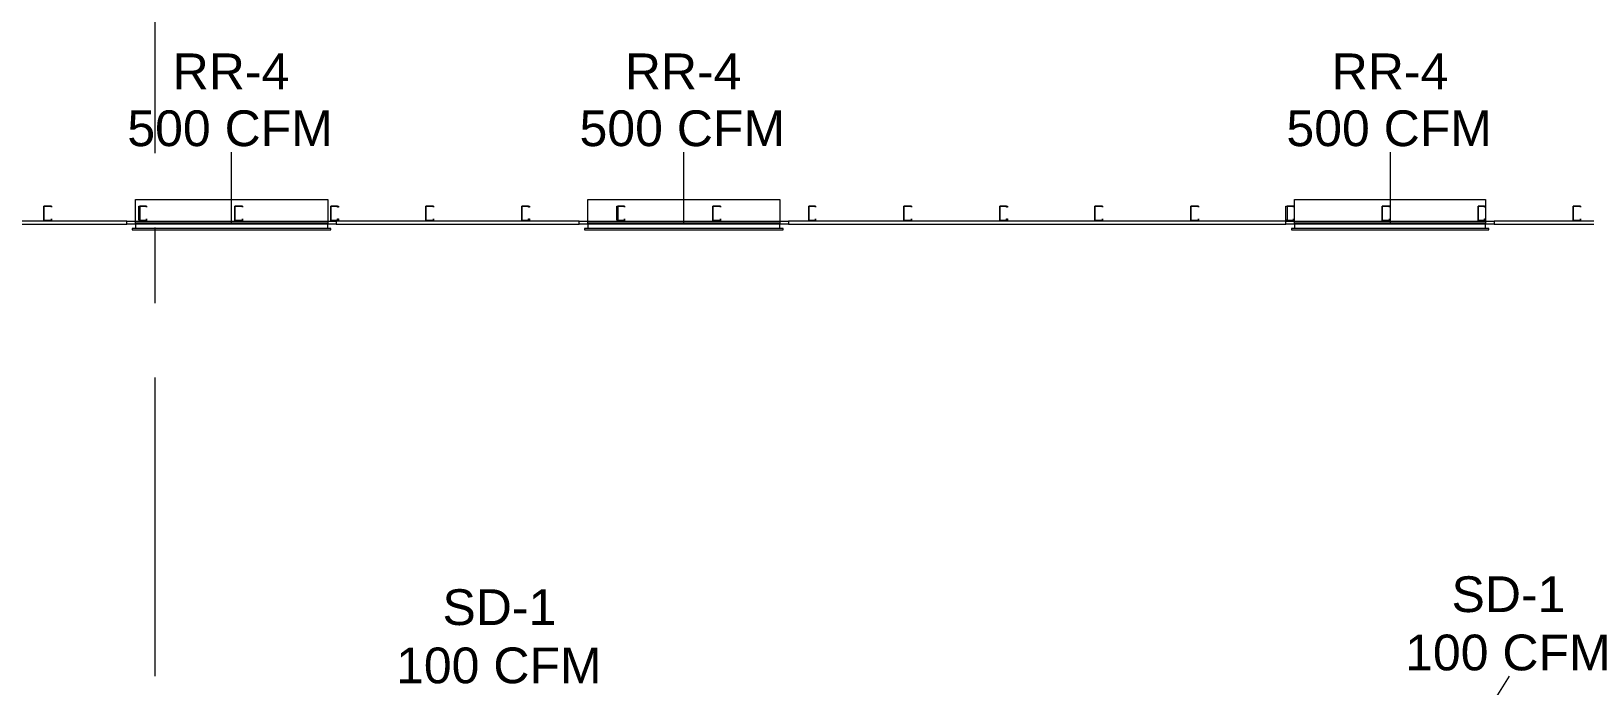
# Model space of a CAD drawing. Header units: metres. Extents: x -2 to 237, y -8 to 52.
# Drawn here: x 48.73 to 55.32, y 19.08 to 21.86 of the extents above; entities that cross this region are included whole.
import ezdxf

# ---------------------------------------------------------------- set-up
doc = ezdxf.new("R2010")
doc.units = ezdxf.units.M
doc.layers.add('HVAC - Ductos', color=5, linetype='Continuous', lineweight=0)
doc.layers.add('PDF_Text', color=7, linetype='Continuous', lineweight=0)
doc.layers.add('PDF_Geometry', color=7, linetype='Continuous', lineweight=0, true_color=0xaaaaaa)
doc.styles.add('PDF Helvetica', font='')
doc.styles.get('PDF Helvetica').set_extended_font_data('Helvetica')

msp = doc.modelspace()

# ---------------------------------------------------------------- linework, layer by layer
at = {"layer": 'HVAC - Ductos', "lineweight": 0}
for points in [[(49.5772, 21.0457), (49.5772, 21.3481)], [(51.4969, 21.0457), (51.4969, 21.3481)], [(54.4978, 21.0457), (54.4978, 21.3481)], [(49.9987, 21.0227), (49.9849, 21.0227), (49.9849, 21.0457), (49.1694, 21.0457), (49.1694, 21.1465), (49.9849, 21.1465), (49.9849, 21.0457), (49.1694, 21.0457), (49.1694, 21.0227), (49.1602, 21.0227)], [(51.9138, 21.0227), (51.9046, 21.0227), (51.9046, 21.0457), (51.0891, 21.0457), (51.0891, 21.1465), (51.9046, 21.1465), (51.9046, 21.0457), (51.0891, 21.0457), (51.0891, 21.0227), (51.0753, 21.0227), (51.0753, 21.0181), (51.9184, 21.0181), (51.9184, 21.0227), (51.0753, 21.0227)], [(54.9147, 21.0227), (54.901, 21.0227), (54.901, 21.0457), (54.09, 21.0457), (54.09, 21.1465), (54.901, 21.1465), (54.901, 21.0457), (54.09, 21.0457), (54.09, 21.0227), (54.0763, 21.0227), (54.0763, 21.0181), (54.9147, 21.0181), (54.9147, 21.0227), (54.0763, 21.0227)], [(49.1786, 21.0457), (49.1786, 21.0457)], [(49.9803, 21.0457), (49.9803, 21.0457)], [(51.0983, 21.0457), (51.0983, 21.0457)], [(51.9, 21.0457), (51.9, 21.0457)], [(54.0992, 21.0457), (54.0992, 21.0457)], [(54.8964, 21.0457), (54.8964, 21.0457)], [(49.1786, 21.0181), (49.9757, 21.0181)], [(51.0983, 21.0181), (51.8954, 21.0181)], [(54.0992, 21.0181), (54.8919, 21.0181)], [(54.9102, 18.9748), (55.0018, 19.1214)]]:
    msp.add_lwpolyline(points, dxfattribs=at)
for points in [[(49.1786, 21.0457), (49.3023, 21.0457)], [(49.3801, 21.0457), (49.5405, 21.0457)], [(49.6184, 21.0457), (49.7788, 21.0457)], [(49.8567, 21.0457), (49.9803, 21.0457)], [(51.0983, 21.0457), (51.222, 21.0457)], [(51.2998, 21.0457), (51.4602, 21.0457)], [(51.5381, 21.0457), (51.6985, 21.0457)], [(51.7764, 21.0457), (51.9, 21.0457)], [(54.0992, 21.0457), (54.2183, 21.0457)], [(54.3008, 21.0457), (54.4566, 21.0457)], [(54.539, 21.0457), (54.6949, 21.0457)], [(54.7773, 21.0457), (54.8964, 21.0457)], [(49.1556, 21.0227), (49.1556, 21.0181), (49.9987, 21.0181), (49.9987, 21.0227)]]:
    msp.add_lwpolyline(points, close=True, dxfattribs=at)
at = {"layer": 'PDF_Geometry', "lineweight": 0}
for points in [[(49.2518, 22.6126), (49.2518, 21.3435)], [(48.78, 21.1189), (48.78, 21.1189)], [(48.78, 21.1189), (48.78, 21.1189)], [(48.812, 21.1144), (48.812, 21.1144)], [(49.1877, 21.1189), (49.1877, 21.1189)], [(49.2152, 21.1144), (49.2152, 21.1144)], [(49.5909, 21.1189), (49.5909, 21.1189)], [(49.5909, 21.1189), (49.5909, 21.1189)], [(49.623, 21.1144), (49.623, 21.1144)], [(49.9987, 21.1189), (49.9987, 21.1189)], [(49.9987, 21.1189), (49.9987, 21.1189)], [(50.4339, 21.1144), (50.4339, 21.1144)], [(50.8096, 21.1189), (50.8096, 21.1189)], [(50.8096, 21.1189), (50.8096, 21.1189)], [(51.2174, 21.1189), (51.2174, 21.1189)], [(51.2449, 21.1144), (51.2449, 21.1144)], [(51.6205, 21.1189), (51.6205, 21.1189)], [(51.6205, 21.1189), (51.6205, 21.1189)], [(51.6527, 21.1144), (51.6527, 21.1144)], [(52.0283, 21.1189), (52.0283, 21.1189)], [(52.0283, 21.1189), (52.0283, 21.1189)], [(52.0559, 21.1144), (52.0559, 21.1144)], [(52.4636, 21.1144), (52.4636, 21.1144)], [(52.8393, 21.1189), (52.8393, 21.1189)], [(52.8393, 21.1189), (52.8393, 21.1189)], [(53.2745, 21.1144), (53.2745, 21.1144)], [(53.6502, 21.1189), (53.6502, 21.1189)], [(53.6502, 21.1189), (53.6502, 21.1189)], [(53.6823, 21.1144), (53.6823, 21.1144)], [(54.058, 21.1189), (54.058, 21.1189)], [(54.0855, 21.1144), (54.0855, 21.1144)], [(54.4612, 21.1189), (54.4612, 21.1189)], [(54.4612, 21.1189), (54.4612, 21.1189)], [(54.4932, 21.1144), (54.4932, 21.1144)], [(54.8689, 21.1189), (54.8689, 21.1189)], [(54.8689, 21.1189), (54.8689, 21.1189)], [(55.3042, 21.1144), (55.3042, 21.1144)], [(46.2921, 21.0411), (46.7411, 21.0411), (47.6254, 21.0411), (49.1328, 21.0411), (49.1328, 21.0548), (50.0216, 21.0548), (50.0216, 21.0411), (51.0525, 21.0411), (51.0525, 21.0548), (51.9413, 21.0548), (51.9413, 21.0411), (54.0534, 21.0411), (54.0534, 21.0548), (54.9377, 21.0548), (54.9377, 21.0411), (56.0968, 21.0411), (56.0968, 21.0548)], [(48.78, 21.0594), (48.78, 21.0594)], [(48.812, 21.064), (48.812, 21.064)], [(49.1877, 21.0594), (49.1877, 21.0594)], [(49.2152, 21.064), (49.2152, 21.064)], [(49.5909, 21.0594), (49.5909, 21.0594)], [(49.623, 21.064), (49.623, 21.064)], [(49.9987, 21.0594), (49.9987, 21.0594)], [(50.4339, 21.064), (50.4339, 21.064)], [(50.8096, 21.0594), (50.8096, 21.0594)], [(51.2174, 21.0594), (51.2174, 21.0594)], [(51.2449, 21.064), (51.2449, 21.064)], [(51.6205, 21.0594), (51.6205, 21.0594)], [(51.6527, 21.064), (51.6527, 21.064)], [(52.0283, 21.0594), (52.0283, 21.0594)], [(52.0559, 21.064), (52.0559, 21.064)], [(52.4636, 21.064), (52.4636, 21.064)], [(52.8393, 21.0594), (52.8393, 21.0594)], [(53.2745, 21.064), (53.2745, 21.064)], [(53.6502, 21.0594), (53.6502, 21.0594)], [(53.6823, 21.064), (53.6823, 21.064)], [(54.058, 21.0594), (54.058, 21.0594)], [(54.0855, 21.064), (54.0855, 21.064)], [(54.4612, 21.0594), (54.4612, 21.0594)], [(54.4932, 21.064), (54.4932, 21.064)], [(54.8689, 21.0594), (54.8689, 21.0594)], [(55.3042, 21.064), (55.3042, 21.064)], [(50.0216, 21.0411), (49.1328, 21.0411)], [(49.2518, 21.0273), (49.2518, 20.7066)], [(51.9413, 21.0411), (51.0525, 21.0411)], [(54.9377, 21.0411), (54.0534, 21.0411)], [(49.2518, 20.3905), (49.2518, 19.1214)]]:
    msp.add_lwpolyline(points, dxfattribs=at)
for points in [[(48.78, 21.0548), (48.78, 21.0594), (48.78, 21.1189), (48.812, 21.1189), (48.812, 21.1144), (48.812, 21.1189), (48.78, 21.1189), (48.78, 21.0594), (48.812, 21.0594), (48.812, 21.064), (48.812, 21.0548)], [(49.1877, 21.0548), (49.1877, 21.0594), (49.1832, 21.0594), (49.1832, 21.1189), (49.1877, 21.1189), (49.2152, 21.1189), (49.2152, 21.1144), (49.2152, 21.1189), (49.1877, 21.1189), (49.1877, 21.0594), (49.2152, 21.0594), (49.2152, 21.064), (49.2152, 21.0548)], [(49.5909, 21.0548), (49.5909, 21.0594), (49.5909, 21.1189), (49.623, 21.1189), (49.623, 21.1144), (49.623, 21.1189), (49.5909, 21.1189), (49.5909, 21.0594), (49.623, 21.0594), (49.623, 21.064), (49.623, 21.0548)], [(49.9987, 21.0548), (49.9987, 21.0594), (49.9987, 21.1189), (50.0307, 21.1189), (50.0307, 21.1144), (50.0262, 21.1144), (50.0262, 21.1189), (49.9987, 21.1189), (49.9987, 21.0594), (50.0262, 21.0594), (50.0262, 21.064), (50.0307, 21.064), (50.0307, 21.0548)], [(50.4065, 21.0548), (50.4019, 21.0594), (50.4019, 21.1189), (50.4065, 21.1189), (50.4339, 21.1189), (50.4339, 21.1144), (50.4339, 21.1189), (50.4065, 21.1189), (50.4019, 21.1189), (50.4019, 21.0594), (50.4065, 21.0594), (50.4339, 21.0594), (50.4339, 21.064), (50.4339, 21.0548)], [(50.8096, 21.0548), (50.8096, 21.0594), (50.8096, 21.1189), (50.8417, 21.1189), (50.8417, 21.1144), (50.8371, 21.1144), (50.8371, 21.1189), (50.8096, 21.1189), (50.8096, 21.0594), (50.8371, 21.0594), (50.8371, 21.064), (50.8417, 21.064), (50.8417, 21.0548)], [(51.2174, 21.0548), (51.2174, 21.0594), (51.2128, 21.0594), (51.2128, 21.1189), (51.2174, 21.1189), (51.2449, 21.1189), (51.2449, 21.1144), (51.2449, 21.1189), (51.2174, 21.1189), (51.2174, 21.0594), (51.2449, 21.0594), (51.2449, 21.064), (51.2449, 21.0548)], [(51.6205, 21.0548), (51.6205, 21.0594), (51.6205, 21.1189), (51.6527, 21.1189), (51.6527, 21.1144), (51.6527, 21.1189), (51.6205, 21.1189), (51.6205, 21.0594), (51.6527, 21.0594), (51.6527, 21.064), (51.6527, 21.0548)], [(52.0283, 21.0548), (52.0283, 21.0594), (52.0283, 21.1189), (52.0559, 21.1189), (52.0559, 21.1144), (52.0559, 21.1189), (52.0283, 21.1189), (52.0283, 21.0594), (52.0559, 21.0594), (52.0559, 21.064), (52.0559, 21.0548)], [(52.4361, 21.0548), (52.4315, 21.0594), (52.4315, 21.1189), (52.4361, 21.1189), (52.4636, 21.1189), (52.4636, 21.1144), (52.4636, 21.1189), (52.4361, 21.1189), (52.4315, 21.1189), (52.4315, 21.0594), (52.4361, 21.0594), (52.4636, 21.0594), (52.4636, 21.064), (52.4636, 21.0548)], [(52.8393, 21.0548), (52.8393, 21.0594), (52.8393, 21.1189), (52.8714, 21.1189), (52.8714, 21.1144), (52.8668, 21.1144), (52.8668, 21.1189), (52.8393, 21.1189), (52.8393, 21.0594), (52.8668, 21.0594), (52.8668, 21.064), (52.8714, 21.064), (52.8714, 21.0548)], [(53.2471, 21.0548), (53.2425, 21.0594), (53.2425, 21.1189), (53.2471, 21.1189), (53.2745, 21.1189), (53.2745, 21.1144), (53.2745, 21.1189), (53.2471, 21.1189), (53.2425, 21.1189), (53.2425, 21.0594), (53.2471, 21.0594), (53.2745, 21.0594), (53.2745, 21.064), (53.2745, 21.0548)], [(53.6502, 21.0548), (53.6502, 21.0594), (53.6502, 21.1189), (53.6823, 21.1189), (53.6823, 21.1144), (53.6823, 21.1189), (53.6502, 21.1189), (53.6502, 21.0594), (53.6823, 21.0594), (53.6823, 21.064), (53.6823, 21.0548)], [(54.058, 21.0548), (54.058, 21.0594), (54.0534, 21.0594), (54.0534, 21.1189), (54.058, 21.1189), (54.0855, 21.1189), (54.0855, 21.1144), (54.0855, 21.1189), (54.058, 21.1189), (54.058, 21.0594), (54.0855, 21.0594), (54.0855, 21.064), (54.0855, 21.0548)], [(54.4612, 21.0548), (54.4612, 21.0594), (54.4612, 21.1189), (54.4932, 21.1189), (54.4932, 21.1144), (54.4932, 21.1189), (54.4612, 21.1189), (54.4612, 21.0594), (54.4932, 21.0594), (54.4932, 21.064), (54.4932, 21.0548)], [(54.8689, 21.0548), (54.8689, 21.0594), (54.8689, 21.1189), (54.901, 21.1189), (54.901, 21.1144), (54.8964, 21.1144), (54.8964, 21.1189), (54.8689, 21.1189), (54.8689, 21.0594), (54.8964, 21.0594), (54.8964, 21.064), (54.901, 21.064), (54.901, 21.0548)], [(55.2767, 21.0548), (55.2721, 21.0594), (55.2721, 21.1189), (55.2767, 21.1189), (55.3042, 21.1189), (55.3042, 21.1144), (55.3042, 21.1189), (55.2767, 21.1189), (55.2721, 21.1189), (55.2721, 21.0594), (55.2767, 21.0594), (55.3042, 21.0594), (55.3042, 21.064), (55.3042, 21.0548)], [(49.1328, 21.0548), (47.6254, 21.0548), (47.6254, 21.0411), (49.1328, 21.0411)], [(51.0525, 21.0548), (50.0216, 21.0548), (50.0216, 21.0411), (51.0525, 21.0411)], [(54.0534, 21.0548), (51.9413, 21.0548), (51.9413, 21.0411), (54.0534, 21.0411)], [(56.0968, 21.0548), (54.9377, 21.0548), (54.9377, 21.0411), (56.0968, 21.0411)]]:
    msp.add_lwpolyline(points, close=True, dxfattribs=at)
at = {"layer": 'PDF_Geometry', "color": 254, "lineweight": 0, "true_color": 0xd2d2d2}
for points in [[(52.8714, 21.1144), (52.8714, 21.1144)], [(48.7891, 21.0548), (48.7891, 21.0594)], [(50.4202, 21.0548), (50.4202, 21.0594)], [(50.8096, 21.064), (50.8096, 21.064)], [(52.4315, 21.0594), (52.4315, 21.0594)], [(52.8393, 21.0823), (52.8393, 21.0823)]]:
    msp.add_lwpolyline(points, dxfattribs=at)

# ---------------------------------------------------------------- texts
at = {"layer": 'PDF_Text', "lineweight": 0, "char_height": 0.1519, "attachment_point": 4, "style": 'PDF Helvetica'}
for s, insert in [('RR-4', (49.3269, 21.6909)), ('RR-4', (51.2466, 21.6909)), ('RR-4', (54.2477, 21.6909)), ('500 CFM', (49.1344, 21.4481)), ('500 CFM', (51.0542, 21.4481)), ('500 CFM', (54.0553, 21.4481)), ('SD-1', (54.7563, 19.4688)), ('SD-1', (50.4723, 19.4138)), ('100 CFM', (54.5593, 19.2213)), ('100 CFM', (50.2753, 19.1664))]:
    msp.add_mtext(s, dxfattribs=dict(at, insert=insert))

doc.saveas('drawing.dxf')
